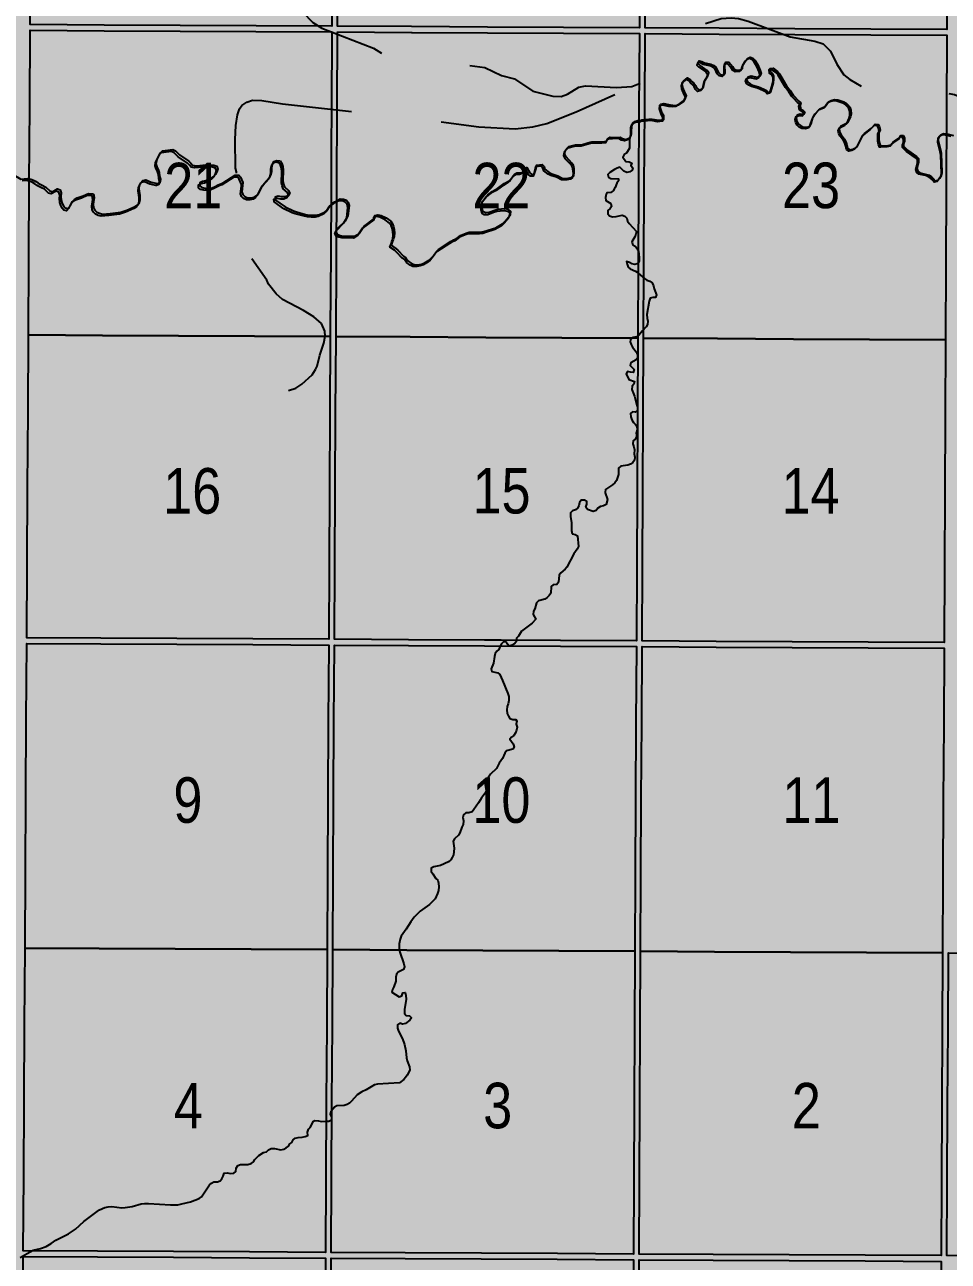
# Model space of a CAD drawing. Extents: x 403018 to 417191, y 6033193 to 6042673.
# Drawn here: x 413871.9 to 414034.3, y 6036619.9 to 6036837.3 of the extents above; entities that cross this region are included whole.
import ezdxf

# ---------------------------------------------------------------- set-up
doc = ezdxf.new("R2010")
doc.units = 0
doc.header["$LTSCALE"] = 5
doc.linetypes.add('DASHED2', pattern=[9.525, 6.35, -3.175])
for name, color, linetype in [('Quarters', 8, 'Continuous'), ('RoadSeg', 57, 'DASHED2'), ('T-WATER', 160, 'Continuous')]:
    doc.layers.add(name, color=color, linetype=linetype)
doc.layers.add('ROUTE-MAP-BACKGROUND-H', color=7, linetype='Continuous', true_color=0xf0ebff)
doc.styles.add('120', font='ARIALN.TTF', dxfattribs={"height": 13})

msp = doc.modelspace()

# ---------------------------------------------------------------- hatches: boundary and pattern name
at = {"layer": 'ROUTE-MAP-BACKGROUND-H'}
h = msp.add_hatch(color=256, dxfattribs=at)
h.dxf.hatch_style = 1
h.paths.add_polyline_path([(412923.423, 6037807.465), (416092.9, 6037807.465), (416092.9, 6035965.758), (412923.423, 6035965.758)])

# ---------------------------------------------------------------- linework, layer by layer
at = {"layer": 'Quarters'}
for points in [[(413885.871, 6036837.253), (413872.861, 6036837.323), (413872.934, 6036850.375), (413873.009, 6036863.763), (413873.085, 6036877.15), (413873.16, 6036890.538), (413886.165, 6036890.468), (413899.505, 6036890.397), (413912.845, 6036890.326), (413926.186, 6036890.255), (413926.115, 6036876.867), (413926.045, 6036863.48), (413925.975, 6036850.092), (413925.906, 6036837.04), (413912.561, 6036837.111), (413899.216, 6036837.182), (413885.871, 6036837.253)], [(413980.02, 6036849.804), (413979.956, 6036836.752), (413966.611, 6036836.823), (413953.266, 6036836.894), (413939.921, 6036836.966), (413926.911, 6036837.035), (413926.979, 6036850.087), (413927.049, 6036863.475), (413927.12, 6036876.862), (413927.19, 6036890.249), (413940.195, 6036890.18), (413953.536, 6036890.109), (413966.876, 6036890.037), (413980.216, 6036889.966), (413980.151, 6036876.579), (413980.085, 6036863.192), (413980.02, 6036849.804)], [(414034.065, 6036849.516), (414034.005, 6036836.464), (414020.66, 6036836.535), (414007.315, 6036836.607), (413993.97, 6036836.678), (413980.96, 6036836.747), (413981.024, 6036849.799), (413981.089, 6036863.186), (413981.155, 6036876.574), (413981.22, 6036889.961), (413994.226, 6036889.891), (414007.566, 6036889.82), (414020.906, 6036889.749), (414034.246, 6036889.677), (414034.186, 6036876.29), (414034.125, 6036862.903), (414034.065, 6036849.516)], [(413885.57, 6036782.699), (413872.555, 6036782.768), (413872.63, 6036796.156), (413872.705, 6036809.543), (413872.781, 6036822.931), (413872.856, 6036836.318), (413885.866, 6036836.249), (413899.211, 6036836.178), (413912.556, 6036836.107), (413925.901, 6036836.036), (413925.831, 6036822.649), (413925.794, 6036815.59), (413925.761, 6036809.261), (413925.69, 6036795.874), (413925.668, 6036791.7), (413925.62, 6036782.487), (413912.27, 6036782.557), (413898.92, 6036782.628), (413885.57, 6036782.699)], [(413926.905, 6036836.031), (413939.916, 6036835.961), (413940.039, 6036835.96), (413953.261, 6036835.89), (413966.606, 6036835.819), (413979.951, 6036835.748), (413979.886, 6036822.361), (413979.82, 6036808.974), (413979.755, 6036795.587), (413979.689, 6036782.199), (413966.339, 6036782.27), (413952.989, 6036782.341), (413939.639, 6036782.412), (413926.624, 6036782.481), (413926.695, 6036795.869), (413926.765, 6036809.256), (413926.835, 6036822.643), (413926.905, 6036836.031)], [(414033.819, 6036795.299), (414033.758, 6036781.912), (414020.408, 6036781.983), (414007.059, 6036782.054), (413993.709, 6036782.125), (413980.694, 6036782.194), (413980.759, 6036795.581), (413980.824, 6036808.968), (413980.89, 6036822.356), (413980.955, 6036835.743), (413993.965, 6036835.673), (414007.311, 6036835.602), (414020.656, 6036835.531), (414034.001, 6036835.46), (414033.94, 6036822.073), (414033.88, 6036808.686), (414033.819, 6036795.299)], [(413885.277, 6036729.484), (413872.257, 6036729.553), (413872.33, 6036742.606), (413872.405, 6036755.993), (413872.48, 6036769.381), (413872.555, 6036782.768), (413885.57, 6036782.699), (413898.92, 6036782.628), (413912.27, 6036782.557), (413925.62, 6036782.487), (413925.55, 6036769.099), (413925.48, 6036755.712), (413925.409, 6036742.324), (413925.341, 6036729.272), (413911.986, 6036729.343), (413898.632, 6036729.413), (413885.277, 6036729.484)], [(413979.493, 6036742.038), (413979.429, 6036728.986), (413966.074, 6036729.056), (413955.674, 6036729.111), (413952.72, 6036729.127), (413939.365, 6036729.198), (413926.345, 6036729.267), (413926.414, 6036742.319), (413926.484, 6036755.707), (413926.554, 6036769.094), (413926.624, 6036782.481), (413939.639, 6036782.412), (413952.989, 6036782.341), (413966.339, 6036782.27), (413979.689, 6036782.199), (413979.624, 6036768.812), (413979.558, 6036755.425), (413979.493, 6036742.038)], [(414033.576, 6036741.751), (414033.517, 6036728.699), (414020.163, 6036728.77), (414006.808, 6036728.841), (413993.453, 6036728.912), (413980.433, 6036728.98), (413980.497, 6036742.032), (413980.563, 6036755.42), (413980.628, 6036768.807), (413980.694, 6036782.194), (413993.709, 6036782.125), (414007.059, 6036782.054), (414020.408, 6036781.983), (414033.758, 6036781.912), (414033.698, 6036768.525), (414033.637, 6036755.138), (414033.576, 6036741.751)], [(413884.976, 6036674.93), (413871.951, 6036674.999), (413872.026, 6036688.386), (413872.101, 6036701.774), (413872.176, 6036715.161), (413872.251, 6036728.549), (413885.271, 6036728.48), (413898.626, 6036728.409), (413911.981, 6036728.339), (413925.336, 6036728.268), (413925.265, 6036714.88), (413925.195, 6036701.493), (413925.125, 6036688.106), (413925.055, 6036674.718), (413911.695, 6036674.789), (413898.336, 6036674.859), (413884.976, 6036674.93)], [(413979.228, 6036687.82), (413979.163, 6036674.433), (413965.803, 6036674.503), (413952.443, 6036674.574), (413939.084, 6036674.644), (413926.059, 6036674.713), (413926.129, 6036688.101), (413926.199, 6036701.488), (413926.27, 6036714.875), (413926.34, 6036728.262), (413939.36, 6036728.194), (413952.715, 6036728.123), (413966.069, 6036728.052), (413979.424, 6036727.981), (413979.359, 6036714.594), (413979.293, 6036701.207), (413979.228, 6036687.82)], [(414033.331, 6036687.534), (414033.27, 6036674.147), (414019.911, 6036674.217), (414006.551, 6036674.288), (413993.191, 6036674.359), (413980.167, 6036674.427), (413980.232, 6036687.815), (413980.298, 6036701.202), (413980.363, 6036714.589), (413980.428, 6036727.976), (413993.448, 6036727.907), (414006.803, 6036727.836), (414020.158, 6036727.766), (414033.513, 6036727.695), (414033.452, 6036714.308), (414033.392, 6036700.921), (414033.331, 6036687.534)], [(413884.681, 6036621.711), (413871.652, 6036621.78), (413871.726, 6036634.834), (413871.801, 6036648.224), (413871.876, 6036661.611), (413871.951, 6036674.999), (413884.976, 6036674.93), (413898.336, 6036674.859), (413911.695, 6036674.789), (413925.055, 6036674.718), (413924.984, 6036661.331), (413924.914, 6036647.944), (413924.843, 6036634.554), (413924.775, 6036621.5), (413911.41, 6036621.57), (413898.046, 6036621.641), (413884.681, 6036621.711)], [(413978.966, 6036634.269), (413978.901, 6036621.214), (413965.537, 6036621.285), (413952.173, 6036621.355), (413938.808, 6036621.426), (413925.779, 6036621.494), (413925.848, 6036634.549), (413925.918, 6036647.938), (413925.989, 6036661.326), (413926.059, 6036674.713), (413939.084, 6036674.644), (413952.443, 6036674.574), (413965.803, 6036674.503), (413979.163, 6036674.433), (413979.097, 6036661.046), (413979.032, 6036647.659), (413978.966, 6036634.269)], [(414033.088, 6036633.983), (414033.028, 6036620.928), (414019.664, 6036620.999), (414006.3, 6036621.07), (413992.935, 6036621.14), (413979.906, 6036621.209), (413979.97, 6036634.264), (413980.036, 6036647.653), (413980.101, 6036661.04), (413980.167, 6036674.427), (413993.191, 6036674.359), (414006.551, 6036674.288), (414019.911, 6036674.217), (414033.27, 6036674.147), (414033.21, 6036660.76), (414033.149, 6036647.373), (414033.088, 6036633.983)], [(414087.209, 6036633.707), (414087.154, 6036620.652), (414073.79, 6036620.72), (414060.426, 6036620.789), (414047.062, 6036620.857), (414034.032, 6036620.923), (414034.092, 6036633.978), (414034.153, 6036647.367), (414034.214, 6036660.755), (414034.274, 6036674.141), (414047.299, 6036674.075), (414060.659, 6036674.007), (414074.018, 6036673.939), (414087.378, 6036673.87), (414087.322, 6036660.484), (414087.266, 6036647.097), (414087.209, 6036633.707)], [(413884.379, 6036567.149), (413871.344, 6036567.218), (413871.42, 6036580.607), (413871.495, 6036593.997), (413871.571, 6036607.386), (413871.646, 6036620.776), (413884.676, 6036620.707), (413898.04, 6036620.636), (413911.405, 6036620.566), (413924.769, 6036620.495), (413924.698, 6036607.106), (413924.628, 6036593.717), (413924.557, 6036580.327), (413924.486, 6036566.938), (413911.117, 6036567.008), (413897.748, 6036567.079), (413884.379, 6036567.149)], [(413978.698, 6036580.042), (413978.632, 6036566.652), (413965.263, 6036566.723), (413951.894, 6036566.793), (413938.525, 6036566.864), (413925.491, 6036566.933), (413925.561, 6036580.322), (413925.632, 6036593.711), (413925.703, 6036607.101), (413925.773, 6036620.49), (413938.803, 6036620.422), (413952.168, 6036620.351), (413965.532, 6036620.281), (413978.896, 6036620.21), (413978.83, 6036606.821), (413978.764, 6036593.431), (413978.698, 6036580.042)], [(414032.84, 6036579.756), (414032.778, 6036566.366), (414019.409, 6036566.437), (414006.04, 6036566.508), (413992.671, 6036566.579), (413979.637, 6036566.647), (413979.703, 6036580.037), (413979.769, 6036593.426), (413979.835, 6036606.815), (413979.901, 6036620.205), (413992.93, 6036620.136), (414006.295, 6036620.066), (414019.659, 6036619.995), (414033.023, 6036619.924), (414032.962, 6036606.535), (414032.901, 6036593.145), (414032.84, 6036579.756)]]:
    msp.add_lwpolyline(points, close=True, dxfattribs=at)
at = {"layer": 'RoadSeg', "flags": 128}
for points in [[(413907.19, 6036844.87), (413909.621, 6036842.705), (413912.052, 6036840.008), (413913.35, 6036840.541), (413914.05, 6036840.641), (413916.581, 6036839.908), (413919.178, 6036840.041), (413920.01, 6036839.908), (413920.743, 6036839.575), (413922.574, 6036837.71), (413924.139, 6036836.678), (413933.23, 6036833.181), (413935.162, 6036831.949), (413936.893, 6036831.183), (413939.158, 6036830.617), (413943.187, 6036830.584), (413949.514, 6036830.184), (413952.778, 6036829.785), (413955.741, 6036828.386), (413958.006, 6036827.82), (413961.202, 6036825.622), (413964.732, 6036824.757), (413966.231, 6036824.69), (413967.296, 6036825.123), (413969.328, 6036826.355), (413970.493, 6036826.588), (413975.921, 6036826.288), (413978.618, 6036826.421), (413980.417, 6036827.187), (413983.68, 6036829.185), (413985.911, 6036831.916), (413988.475, 6036835.612), (413989.84, 6036836.744), (413990.906, 6036837.277), (413994.336, 6036838.376), (413996.068, 6036838.543), (413997.4, 6036838.376), (413999.064, 6036837.91), (414006.49, 6036835.146), (414010.786, 6036834.414), (414012.251, 6036833.947), (414013.55, 6036832.648), (414014.649, 6036830.384), (414015.914, 6036828.519), (414016.947, 6036827.654), (414020.11, 6036825.822), (414021.709, 6036825.089), (414022.474, 6036824.923), (414023.906, 6036824.856), (414032.997, 6036825.489), (414035.328, 6036825.056), (414037.426, 6036824.157), (414038.791, 6036824.09), (414040.09, 6036824.49), (414043.254, 6036825.922), (414044.652, 6036826.089), (414046.517, 6036825.655), (414049.281, 6036824.323), (414050.746, 6036823.891), (414053.11, 6036823.924), (414056.007, 6036824.59), (414058.705, 6036824.989), (414060.803, 6036825.556), (414062.501, 6036826.621), (414064.965, 6036828.619), (414067.696, 6036830.084), (414069.66, 6036830.584), (414072.691, 6036830.684), (414075.821, 6036830.351), (414078.851, 6036829.518), (414080.383, 6036829.352), (414082.414, 6036829.319), (414085.411, 6036829.651), (414086.91, 6036829.618), (414092.538, 6036828.552), (414093.67, 6036828.053), (414094.869, 6036827.254), (414095.734, 6036826.954), (414098.498, 6036826.987), (414101.629, 6036826.288), (414102.361, 6036825.922), (414102.961, 6036825.389), (414104.992, 6036822.658), (414106.091, 6036821.526), (414107.423, 6036820.694), (414110.353, 6036819.562), (414111.385, 6036819.295), (414113.583, 6036819.062), (414133.497, 6036818.263), (414137.526, 6036817.897), (414138.691, 6036817.564), (414139.79, 6036817.031), (414141.755, 6036815.732), (414144.419, 6036813.501), (414145.917, 6036812.735), (414156.707, 6036810.604), (414158.105, 6036810.471), (414156.307, 6036808.206), (414154.542, 6036806.508), (414151.712, 6036804.31), (414150.18, 6036802.745), (414150.313, 6036801.913), (414151.179, 6036800.78), (414151.512, 6036800.647), (414155.075, 6036797.317), (414151.512, 6036800.647), (414151.179, 6036800.78), (414150.313, 6036801.913), (414150.18, 6036802.745), (414151.712, 6036804.31), (414154.542, 6036806.508), (414156.307, 6036808.206), (414158.105, 6036810.471), (414159.77, 6036811.769), (414162.9, 6036815.066), (414164.133, 6036815.932), (414165.032, 6036816.365), (414165.997, 6036816.598), (414167.929, 6036816.731), (414174.989, 6036816.498), (414178.718, 6036816.032), (414200.663, 6036812.536), (414202.461, 6036812.136), (414204.192, 6036811.536), (414206.79, 6036810.271), (414207.656, 6036810.005), (414208.788, 6036809.905), (414209.52, 6036809.838), (414213.949, 6036810.304), (414215.947, 6036810.138), (414238.591, 6036806.441), (414240.589, 6036805.542), (414244.552, 6036802.978), (414248.948, 6036800.98), (414251.745, 6036799.448), (414257.04, 6036796.318), (414259.637, 6036795.186), (414261.302, 6036794.82), (414264.699, 6036794.72), (414270.46, 6036795.119), (414272.524, 6036794.953), (414275.355, 6036794.42), (414282.814, 6036792.489), (414284.779, 6036792.189), (414286.81, 6036792.189), (414291.006, 6036792.755), (414294.003, 6036793.155), (414299.497, 6036793.421), (414301.961, 6036793.355), (414304.892, 6036792.922), (414308.788, 6036791.989), (414318.711, 6036789.125), (414323.906, 6036781.566), (414324.339, 6036780.534), (414325.538, 6036770.544), (414324.339, 6036780.534), (414323.906, 6036781.566), (414318.711, 6036789.125), (414308.788, 6036791.989), (414304.892, 6036792.922), (414301.961, 6036793.355), (414299.497, 6036793.421), (414294.003, 6036793.155), (414291.006, 6036792.755), (414289.94, 6036794.853), (414289.44, 6036796.218), (414289.107, 6036798.949), (414288.775, 6036799.848), (414285.744, 6036802.246), (414284.712, 6036803.444), (414284.479, 6036804.111), (414284.479, 6036804.843), (414285.411, 6036808.806), (414287.443, 6036816.465), (414287.542, 6036817.73), (414286.643, 6036821.06), (414286.344, 6036822.825), (414284.279, 6036843.837), (414283.813, 6036846.768), (414283.546, 6036847.3), (414283.014, 6036847.667), (414281.782, 6036847.9), (414274.922, 6036848.066), (414268.195, 6036847.933), (414265.831, 6036848.033), (414264.998, 6036848.2), (414264.332, 6036848.566), (414262.8, 6036848.832), (414260.136, 6036848.599), (414254.942, 6036848.499), (414234.262, 6036848.832), (414213.35, 6036848.899), (414234.262, 6036848.832), (414254.942, 6036848.499), (414260.136, 6036848.599), (414262.8, 6036848.832), (414264.332, 6036848.566), (414264.998, 6036848.2), (414265.831, 6036848.033), (414268.195, 6036847.933), (414274.922, 6036848.066), (414281.782, 6036847.9), (414283.014, 6036847.667), (414283.546, 6036847.3), (414283.813, 6036846.768), (414284.279, 6036843.837), (414286.344, 6036822.825), (414286.643, 6036821.06), (414287.542, 6036817.73), (414287.443, 6036816.465), (414285.411, 6036808.806), (414284.479, 6036804.843), (414284.479, 6036804.111), (414284.712, 6036803.444), (414285.744, 6036802.246), (414288.775, 6036799.848), (414289.107, 6036798.949), (414289.44, 6036796.218), (414289.94, 6036794.853), (414291.006, 6036792.755), (414286.81, 6036792.189), (414284.779, 6036792.189), (414282.814, 6036792.489), (414275.355, 6036794.42), (414272.524, 6036794.953), (414270.46, 6036795.119), (414264.699, 6036794.72), (414261.302, 6036794.82), (414259.637, 6036795.186), (414257.04, 6036796.318), (414251.745, 6036799.448), (414248.948, 6036800.98), (414244.552, 6036802.978), (414240.589, 6036805.542), (414238.591, 6036806.441), (414215.947, 6036810.138), (414213.949, 6036810.304), (414209.52, 6036809.838), (414208.788, 6036809.905), (414208.688, 6036809.039), (414208.788, 6036809.905), (414207.656, 6036810.005), (414206.79, 6036810.271), (414204.192, 6036811.536), (414202.461, 6036812.136), (414200.663, 6036812.536), (414178.718, 6036816.032), (414174.989, 6036816.498), (414167.929, 6036816.731), (414165.997, 6036816.598), (414165.032, 6036816.365), (414164.133, 6036815.932), (414162.9, 6036815.066), (414159.77, 6036811.769), (414158.105, 6036810.471), (414156.707, 6036810.604), (414145.917, 6036812.735), (414144.419, 6036813.501), (414141.755, 6036815.732), (414139.79, 6036817.031), (414138.691, 6036817.564), (414137.526, 6036817.897), (414133.497, 6036818.263), (414113.583, 6036819.062), (414111.385, 6036819.295), (414110.353, 6036819.562), (414109.72, 6036824.223), (414108.488, 6036831.283), (414108.422, 6036833.514), (414109.154, 6036840.807), (414110.02, 6036843.937), (414110.353, 6036846.568), (414110.286, 6036848.366), (414109.92, 6036849.531), (414108.721, 6036850.93), (414107.156, 6036851.929), (414105.225, 6036852.496), (414100.33, 6036853.228), (414098.598, 6036853.894), (414097.732, 6036854.76), (414094.369, 6036860.088), (414089.507, 6036867.114), (414089.274, 6036867.78), (414089.208, 6036868.513), (414089.507, 6036869.345), (414095.868, 6036882.832), (414097.133, 6036882.132), (414098.299, 6036880.833), (414103.993, 6036873.574), (414098.299, 6036880.833), (414097.133, 6036882.132), (414095.868, 6036882.832), (414098.598, 6036888.559), (414099.264, 6036889.558), (414099.864, 6036890.091), (414103.094, 6036892.156), (414103.693, 6036893.221), (414104.359, 6036896.984), (414105.325, 6036904.743), (414107.29, 6036917.73), (414108.721, 6036928.719), (414108.788, 6036929.285), (414109.354, 6036933.714), (414110.453, 6036949.398), (414110.653, 6036957.224), (414110.486, 6036958.855), (414110.12, 6036959.954), (414108.821, 6036962.085), (414108.555, 6036962.851), (414108.255, 6036965.549), (414108.555, 6036970.777), (414109.054, 6036992.122), (414108.888, 6037004.077), (414108.888, 6037040.274), (414109.088, 6037066.015), (414109.221, 6037067.28), (414109.854, 6037069.878), (414109.787, 6037071.143), (414110.187, 6037071.31), (414110.719, 6037072.409), (414112.917, 6037074.739), (414116.514, 6037076.671), (414117.246, 6037076.671), (414117.612, 6037076.405)], [(413918.279, 6036773.008), (413919.577, 6036773.408), (413920.643, 6036774.14), (413922.408, 6036775.739), (413923.007, 6036776.671), (413923.307, 6036777.271), (413923.773, 6036779.202), (413924.506, 6036781.3), (413924.706, 6036782.565), (413924.672, 6036783.465), (413924.073, 6036784.763), (413922.708, 6036785.962), (413920.909, 6036787.094), (413917.246, 6036788.992), (413916.081, 6036789.991), (413914.782, 6036791.69), (413914.449, 6036792.389), (413909.354, 6036799.715), (413908.988, 6036800.814), (413908.921, 6036802.279), (413909.121, 6036810.471), (413909.121, 6036811.47), (413908.955, 6036812.102), (413908.921, 6036817.131), (413909.021, 6036819.562), (413909.321, 6036821.493), (413909.654, 6036822.492), (413910.087, 6036823.125), (413910.919, 6036823.691), (413911.952, 6036824.057), (413913.583, 6036823.99), (413917.246, 6036823.391), (413939.491, 6036820.96), (413951.745, 6036819.329), (413958.106, 6036818.995), (413961.202, 6036819.329), (413963.667, 6036819.928), (413968.861, 6036821.993), (413978.618, 6036826.421)]]:
    msp.add_lwpolyline(points, dxfattribs=at)
at = {"layer": 'T-WATER', "linetype": 'Continuous', "flags": 128}
for points in [[(414004.061, 6036828.837), (414003.254, 6036829.396), (414002.72, 6036829.352), (414002.795, 6036828.813), (414003.165, 6036828.515), (414003.392, 6036828.067), (414003.409, 6036827.403), (414003.308, 6036826.843), (414002.838, 6036825.268), (414002.444, 6036825.144), (414002.1, 6036825.502), (414001.662, 6036825.738), (414000.708, 6036826.159), (413999.651, 6036826.448), (413999.203, 6036826.693), (413998.814, 6036826.983), (413998.595, 6036827.444), (413998.846, 6036827.86), (413999.392, 6036828), (414000.498, 6036827.766), (414000.929, 6036828.014), (414001.139, 6036828.5), (414000.995, 6036829.029), (414000.598, 6036829.989), (414000.072, 6036830.837), (413999.707, 6036831.163), (413999.236, 6036831.356), (413998.783, 6036831.131), (413998.459, 6036830.78), (413997.954, 6036829.926), (413997.859, 6036829.369), (413997.477, 6036829.071), (413996.811, 6036829.052), (413996.366, 6036829.283), (413996.111, 6036829.706), (413995.453, 6036830.455), (413994.949, 6036830.455), (413994.777, 6036829.941), (413994.802, 6036828.609), (413994.54, 6036828.205), (413994, 6036828.315), (413993.641, 6036828.647), (413993.196, 6036829.614), (413992.807, 6036829.888), (413992.324, 6036830.103), (413991.178, 6036830.329), (413990.741, 6036830.6), (413990.258, 6036830.685), (413990.073, 6036830.218), (413990.407, 6036829.869), (413991.637, 6036829.004), (413991.947, 6036828.601), (413991.799, 6036828.086), (413991.276, 6036827.23), (413991.03, 6036826.104), (413990.732, 6036825.718), (413990.198, 6036825.574), (413989.831, 6036825.902), (413989.593, 6036826.384), (413989.317, 6036826.78), (413988.948, 6036827.094), (413988.636, 6036827.451), (413988.204, 6036827.691), (413987.487, 6036827.134), (413987.299, 6036826.575), (413987.38, 6036826.012), (413987.772, 6036825.026), (413988.011, 6036824.588), (413987.722, 6036823.812), (413986.8, 6036823.163), (413986.352, 6036822.912), (413985.835, 6036822.859), (413985.146, 6036822.933), (413984.049, 6036823.192), (413983.499, 6036823.079), (413983.411, 6036822.528), (413983.779, 6036821.479), (413984.041, 6036821.05), (413984.025, 6036820.358), (413983.148, 6036820.231), (413982.013, 6036820.45), (413981.384, 6036820.413), (413980.674, 6036820.34), (413980.182, 6036820.29), (413980.142, 6036820.21), (413979.668, 6036820.189), (413979.476, 6036820.18), (413978.948, 6036820.022), (413978.576, 6036819.729), (413978.418, 6036819.195), (413978.378, 6036818.16)], [(414032.884, 6036810.548), (414032.601, 6036810.136), (414032.28, 6036809.763), (414031.8, 6036809.633), (414031.502, 6036810.009), (414031.155, 6036810.337), (414030.753, 6036810.611), (414030.234, 6036810.779), (414029.114, 6036811.021), (414028.715, 6036811.307), (414028.567, 6036811.847), (414028.856, 6036812.938), (414028.831, 6036813.537), (414028.525, 6036813.908), (414026.891, 6036815.001), (414026.226, 6036815.709), (414026.187, 6036816.136), (414026.4, 6036816.597), (414026.389, 6036817.187), (414026.126, 6036817.595), (414025.748, 6036817.621), (414025.521, 6036817.178), (414024.699, 6036816.645), (414024.327, 6036816.345), (414024.019, 6036815.973), (414023.487, 6036815.834), (414022.408, 6036815.796), (414022.191, 6036815.794), (414021.967, 6036816.241), (414021.861, 6036816.833), (414021.877, 6036818.121), (414022.105, 6036818.559), (414021.99, 6036819.117), (414021.753, 6036819.561), (414021.238, 6036819.609), (414020.556, 6036818.915), (414019.365, 6036817.972), (414019.042, 6036817.615), (414018.116, 6036815.799), (414017.758, 6036815.453), (414017.326, 6036815.173), (414016.767, 6036815.094), (414016.358, 6036815.378), (414016.253, 6036815.966), (414016.091, 6036816.486), (414015.856, 6036816.954), (414015.244, 6036817.694), (414014.997, 6036818.129), (414014.902, 6036818.711), (414015.143, 6036819.159), (414016.062, 6036819.619), (414016.413, 6036819.947), (414016.855, 6036820.865), (414016.972, 6036821.425), (414016.966, 6036822.055), (414016.756, 6036822.554), (414016.464, 6036822.935), (414016.111, 6036823.276), (414015.699, 6036823.536), (414014.651, 6036823.849), (414014.053, 6036823.898), (414013.458, 6036823.775), (414013.038, 6036823.506), (414012.435, 6036822.717), (414011.469, 6036822.266), (414010.816, 6036821.566), (414010.519, 6036821.137), (414010.284, 6036820.671), (414009.952, 6036819.634), (414009.711, 6036819.166), (414009.151, 6036819.026), (414008.506, 6036819.07), (414008.06, 6036819.317), (414007.703, 6036819.653), (414007.433, 6036820.061), (414007.335, 6036820.672), (414007.519, 6036821.18), (414008.031, 6036821.34), (414008.642, 6036821.3), (414008.839, 6036821.711), (414008.49, 6036822.034), (414008.084, 6036822.301), (414008.014, 6036822.904), (414008.15, 6036823.318), (414007.765, 6036823.604), (414007.06, 6036824.373), (414006.782, 6036824.675), (414006.239, 6036825.523), (414005.635, 6036826.291), (414004.361, 6036828.458), (414004.061, 6036828.837)], [(413978.199, 6036817.184), (413977.341, 6036816.881), (413976.8, 6036817.02), (413976.368, 6036817.287), (413975.251, 6036817.216), (413974.642, 6036817.255), (413974.227, 6036816.996), (413973.997, 6036816.531), (413973.385, 6036816.466), (413971.37, 6036816.432), (413969.745, 6036815.985), (413968.491, 6036815.886), (413967.352, 6036815.618), (413967.002, 6036815.276), (413966.719, 6036814.829), (413966.64, 6036814.248), (413966.874, 6036813.787), (413967.885, 6036812.709), (413968.162, 6036812.294), (413968.275, 6036811.707), (413968.291, 6036811.045), (413968.204, 6036810.468), (413967.834, 6036810.142), (413967.229, 6036810.029), (413966.281, 6036810.012), (413965.415, 6036810.479), (413964.377, 6036810.807), (413963.9, 6036811.033), (413963.143, 6036811.638), (413962.992, 6036812.075), (413962.687, 6036812.435), (413961.666, 6036812.337), (413961.589, 6036811.74), (413961.274, 6036810.686), (413960.822, 6036810.667), (413960.484, 6036810.997), (413959.973, 6036811.891), (413959.612, 6036811.615), (413959.376, 6036811.176), (413958.88, 6036810.972), (413958.21, 6036810.97), (413957.767, 6036810.711), (413957.232, 6036809.914), (413956.838, 6036809.582), (413956, 6036809.068), (413955.634, 6036808.802), (413954.792, 6036808.191), (413953.87, 6036807.713), (413953.101, 6036807.127), (413952.907, 6036806.873), (413952.19, 6036805.931), (413952.023, 6036805.367), (413952.089, 6036804.747), (413952.234, 6036804.177), (413952.683, 6036803.92), (413952.895, 6036803.936), (413953.32, 6036803.966), (413954.328, 6036804.348), (413954.88, 6036804.503), (413955.497, 6036804.592), (413956.183, 6036804.634), (413956.752, 6036804.521), (413957.156, 6036804.198), (413957.087, 6036803.665), (413956.824, 6036803.21), (413956.189, 6036802.446), (413955.695, 6036801.978), (413954.532, 6036801.318), (413952.882, 6036800.776), (413952.432, 6036800.628), (413951.823, 6036800.524), (413949.832, 6036800.523), (413949.31, 6036800.362), (413948.333, 6036799.933), (413947.53, 6036799.333), (413947.395, 6036799.272), (413947.129, 6036799.152), (413946.862, 6036799.019), (413946.56, 6036798.868), (413944.442, 6036797.481), (413944.09, 6036797.131), (413943.511, 6036796.31), (413943.172, 6036795.924), (413942.818, 6036795.597), (413941.936, 6036795.087), (413941.43, 6036794.903), (413940.807, 6036794.8), (413940.159, 6036794.822), (413939.682, 6036795.02), (413939.025, 6036795.488), (413938.676, 6036796.012)], [(413978.199, 6036817.184), (413978.196, 6036815.587), (413977.696, 6036814.739), (413977.261, 6036814.506), (413977.032, 6036814.041), (413977.595, 6036813.28), (413978.163, 6036813.183), (413978.637, 6036812.992), (413978.471, 6036812.53), (413978.793, 6036812.168), (413978.706, 6036811.737), (413978.291, 6036811.47), (413977.726, 6036811.355), (413977.24, 6036811.56), (413976.546, 6036812.247), (413976.031, 6036812.087), (413975.6, 6036811.848), (413974.758, 6036811.306), (413974.382, 6036810.964), (413974.51, 6036810.497), (413974.949, 6036810.255), (413976.271, 6036810.232), (413976.308, 6036809.835), (413976.019, 6036809.459), (413975.678, 6036808.715), (413975.596, 6036808.534), (413975.327, 6036808.109), (413974.916, 6036807.822), (413974.262, 6036807.764), (413974.091, 6036807.534), (413974.022, 6036806.936), (413974.033, 6036806.378), (413974.935, 6036805.9), (413975.077, 6036805.378), (413974.794, 6036804.977), (413974.418, 6036804.656), (413974.383, 6036804.07), (413974.713, 6036803.714), (413975.217, 6036803.54), (413975.861, 6036803.585), (413976.946, 6036803.848), (413977.426, 6036803.68), (413977.729, 6036803.308), (413977.877, 6036802.789), (413978.134, 6036802.366), (413979.437, 6036800.982), (413979.361, 6036800.491), (413979.174, 6036799.993), (413978.651, 6036799.123), (413978.677, 6036799.022), (413978.748, 6036798.756), (413978.789, 6036798.602), (413979.244, 6036798.374), (413979.549, 6036797.991), (413979.581, 6036797.932), (413979.792, 6036797.552), (413979.946, 6036796.322), (413979.932, 6036795.726), (413979.703, 6036795.291), (413979.571, 6036795.258), (413979.164, 6036795.155), (413978.648, 6036795.295), (413978.221, 6036795.528), (413977.711, 6036795.699), (413977.802, 6036795.189), (413978.007, 6036794.711), (413978.345, 6036794.375), (413979.284, 6036793.97), (413979.565, 6036793.78), (413979.69, 6036793.695), (413980.566, 6036792.913), (413980.834, 6036792.675), (413981.264, 6036792.38), (413981.769, 6036792.197), (413982.187, 6036791.921), (413982.413, 6036791.429), (413982.538, 6036790.867), (413982.938, 6036789.85), (413982.797, 6036789.328), (413982.322, 6036789.334), (413981.837, 6036789.261), (413981.68, 6036788.719), (413981.28, 6036786.382), (413981.317, 6036785.75), (413981.458, 6036785.2), (413981.39, 6036784.631), (413981.126, 6036784.182), (413980.529, 6036783.487)], [(413978.378, 6036818.16), (413978.382, 6036817.871), (413978.271, 6036817.455), (413978.199, 6036817.184)], [(414034.747, 6036817.679), (414033.852, 6036817.901), (414033.743, 6036817.913), (414033.217, 6036817.969), (414032.761, 6036817.706), (414032.446, 6036817.281), (414032.361, 6036816.681), (414032.799, 6036815.016), (414032.902, 6036814.434), (414033.022, 6036811.102), (414032.884, 6036810.548)], [(413908.685, 6036810.49), (413906.57, 6036809.163), (413906.199, 6036809.017), (413905.586, 6036808.774), (413905.149, 6036808.517), (413904.64, 6036808.3), (413904.055, 6036808.18), (413903.383, 6036808.194), (413902.827, 6036808.345), (413902.428, 6036808.62), (413902.443, 6036809.033), (413902.447, 6036809.134), (413902.927, 6036809.382), (413903.521, 6036809.507), (413903.997, 6036809.719), (413904.472, 6036809.958), (413904.877, 6036810.245), (413905.184, 6036810.651), (413905.429, 6036811.108), (413905.608, 6036811.626), (413905.453, 6036812.094), (413904.931, 6036812.26), (413904.338, 6036812.337), (413903.016, 6036812.291), (413902.449, 6036812.184), (413901.769, 6036812.176), (413901.156, 6036812.239), (413900.867, 6036812.618), (413900.501, 6036812.949), (413898.87, 6036814.06), (413898.852, 6036814.078), (413898.161, 6036814.784), (413897.694, 6036815.006), (413895.904, 6036814.787), (413895.552, 6036814.457), (413895.063, 6036813.565), (413894.86, 6036813.103), (413894.773, 6036812.5), (413894.932, 6036811.951), (413895.191, 6036811.502), (413895.362, 6036810.975), (413895.417, 6036810.347), (413895.564, 6036809.811), (413895.489, 6036809.228), (413895.047, 6036809.065), (413895.019, 6036809.054), (413894.96, 6036809.065), (413893.892, 6036809.265), (413892.961, 6036809.69), (413892.424, 6036809.554), (413892.101, 6036809.162), (413892.059, 6036809.078), (413891.868, 6036808.695), (413891.779, 6036808.116), (413891.964, 6036806.934), (413891.976, 6036806.21), (413891.844, 6036805.675), (413891.523, 6036805.277), (413891.092, 6036805.004), (413889.644, 6036804.327), (413888.547, 6036804.014), (413886.702, 6036803.744), (413885.357, 6036803.654), (413884.821, 6036803.783), (413884.364, 6036804.012), (413884.01, 6036804.342), (413883.755, 6036804.785), (413883.672, 6036805.408), (413883.857, 6036806.59), (413883.745, 6036807.213), (413882.853, 6036807.256), (413881.91, 6036806.833), (413880.854, 6036806.478), (413880.401, 6036806.217), (413880.071, 6036805.877), (413879.81, 6036805.454), (413879.594, 6036804.971), (413879.26, 6036804.599), (413878.791, 6036804.714), (413878.476, 6036805.078), (413878.221, 6036805.507), (413878.07, 6036806.075), (413878.012, 6036806.735), (413878.057, 6036807.361), (413877.873, 6036807.883), (413877.418, 6036808.074), (413876.566, 6036807.578), (413876.054, 6036807.711), (413875.368, 6036808.391), (413874.727, 6036808.696), (413874.024, 6036809.063)], [(413938.676, 6036796.012), (413938.273, 6036796.286), (413937.278, 6036797.348), (413936.924, 6036797.665), (413936.111, 6036798.22), (413936.355, 6036798.93), (413936.447, 6036799.197), (413936.538, 6036799.464), (413936.629, 6036799.734), (413936.692, 6036800.337), (413936.637, 6036800.964), (413936.51, 6036801.527), (413936.324, 6036802.01), (413936.041, 6036802.431), (413935.248, 6036803.01), (413934.328, 6036803.467), (413933.747, 6036803.584), (413933.224, 6036803.438), (413933.246, 6036802.982), (413931.293, 6036801.537), (413930.473, 6036800.291), (413929.682, 6036799.784), (413927.672, 6036799.82), (413927.115, 6036799.931), (413926.634, 6036800.144), (413926.506, 6036800.399), (413926.39, 6036800.629), (413926.508, 6036800.854), (413926.631, 6036801.089), (413928.025, 6036802.456), (413928.508, 6036803.376), (413928.716, 6036805.188), (413928.568, 6036805.744), (413928.245, 6036806.127), (413927.743, 6036806.323), (413927.138, 6036806.345), (413926.53, 6036806.032), (413926.198, 6036805.86), (413925.751, 6036805.565), (413925.522, 6036805.356), (413925.373, 6036805.221), (413924.823, 6036804.384), (413924.479, 6036804.054), (413923.508, 6036803.606), (413922.941, 6036803.488), (413922.264, 6036803.468), (413921.631, 6036803.512), (413921.063, 6036803.633), (413919.432, 6036804.056), (413918.943, 6036804.254), (413917.467, 6036804.929), (413915.774, 6036806.143), (413915.702, 6036806.65), (413916.218, 6036806.81), (413916.843, 6036806.723), (413917.474, 6036806.721), (413917.979, 6036806.915), (413918.264, 6036807.342), (413918.074, 6036807.83), (413917.361, 6036808.485), (413917.175, 6036808.961), (413917.173, 6036808.969), (413917.068, 6036809.52), (413917.105, 6036811.454), (413917.056, 6036812.066), (413916.873, 6036812.593), (413916.566, 6036813.016), (413915.969, 6036813.123), (413915.491, 6036812.903), (413915.239, 6036812.464), (413915.107, 6036811.882), (413915.121, 6036811.213), (413914.992, 6036810.667), (413914.749, 6036810.196), (413914.444, 6036809.801), (413914.088, 6036809.461), (413913.718, 6036808.984), (413913.475, 6036808.671), (413912.751, 6036807.323), (413912.452, 6036806.957), (413912.035, 6036806.664), (413911.488, 6036806.54), (413910.862, 6036806.55), (413910.353, 6036806.76), (413910.009, 6036807.104), (413909.837, 6036807.6), (413909.987, 6036809), (413910.008, 6036809.196), (413909.601, 6036810.171), (413909.286, 6036810.529), (413908.685, 6036810.49)], [(413874.024, 6036809.063), (413873.908, 6036809.157), (413873.654, 6036809.361), (413873.199, 6036809.616), (413872.701, 6036809.786), (413872.46, 6036809.843), (413872.129, 6036809.921), (413871.455, 6036809.847)], [(413980.529, 6036783.487), (413979.861, 6036782.707), (413979.521, 6036782.495), (413979.442, 6036782.446), (413978.856, 6036782.307), (413978.41, 6036782.058), (413978.385, 6036781.915), (413978.326, 6036781.577), (413978.514, 6036781.071), (413978.762, 6036780.61), (413979.375, 6036779.82), (413979.509, 6036779.561), (413979.611, 6036779.364), (413979.652, 6036778.783), (413979.505, 6036778.548), (413979.395, 6036778.372), (413978.478, 6036777.863), (413978.314, 6036777.419), (413979.021, 6036776.693), (413978.875, 6036776.192), (413978.392, 6036776.236), (413977.853, 6036776.358), (413977.642, 6036775.915), (413978.093, 6036774.95), (413979.118, 6036774.591), (413979.001, 6036774.147), (413978.691, 6036773.792), (413978.638, 6036773.205), (413979.091, 6036772.031), (413979.474, 6036770.592), (413979.616, 6036770.061), (413979.639, 6036769.505), (413979.469, 6036769.345), (413979.289, 6036769.175), (413978.751, 6036769.246), (413978.393, 6036768.98), (413978.448, 6036768.387), (413978.638, 6036767.861), (413978.904, 6036767.408), (413979.27, 6036767.051), (413979.459, 6036766.769), (413979.533, 6036766.66), (413979.545, 6036766.1), (413979.455, 6036765.697), (413979.42, 6036765.54), (413979.453, 6036765.103), (413979.467, 6036764.907), (413979.452, 6036764.879), (413979.219, 6036764.462), (413978.879, 6036764.132), (413978.808, 6036763.643), (413978.983, 6036763.131), (413979.084, 6036762.548), (413979.061, 6036761.9), (413979.13, 6036761.309), (413979.125, 6036760.739), (413978.83, 6036760.339), (413978.395, 6036760.084), (413977.905, 6036759.852), (413976.691, 6036759.686), (413976.295, 6036759.381), (413976.275, 6036758.217), (413975.923, 6036757.195), (413975.63, 6036756.77), (413975.252, 6036756.451), (413973.996, 6036755.582), (413973.957, 6036755.147), (413973.945, 6036755.006), (413974.326, 6036753.816), (413974.119, 6036752.958), (413973.662, 6036752.734), (413973.095, 6036752.603), (413972.67, 6036752.34), (413972.364, 6036751.936), (413971.856, 6036751.748), (413970.853, 6036752.084), (413970.56, 6036752.478), (413970.692, 6036753.019), (413970.726, 6036753.509), (413970.295, 6036753.752), (413969.699, 6036753.733), (413969.416, 6036753.34), (413969.329, 6036752.747), (413969.096, 6036752.308), (413968.732, 6036752.004), (413968.206, 6036751.838), (413967.86, 6036751.484), (413967.831, 6036750.878), (413968.041, 6036749.715), (413968.045, 6036748.372), (413968.142, 6036747.807)], [(413968.142, 6036747.807), (413968.657, 6036747.668), (413969.084, 6036747.449), (413969.231, 6036745.593), (413968.992, 6036745.124), (413968.438, 6036744.266), (413967.225, 6036741.955), (413966.887, 6036741.585), (413966.123, 6036740.971), (413965.854, 6036740.538), (413965.722, 6036739.316), (413965.423, 6036738.901), (413964.809, 6036738.845), (413964.431, 6036738.541), (413964.369, 6036737.364), (413964.072, 6036736.959), (413963.736, 6036736.615), (413963.309, 6036736.352), (413962.208, 6036736.059), (413961.889, 6036735.681), (413961.601, 6036734.64), (413961.336, 6036734.213), (413961.263, 6036733.648), (413961.771, 6036732.818), (413961.138, 6036732.105), (413959.226, 6036730.675), (413958.702, 6036729.831), (413958.346, 6036729.483), (413958.305, 6036728.854), (413958.227, 6036728.762), (413957.998, 6036728.492), (413957.577, 6036728.239), (413957.089, 6036728.036), (413956.785, 6036728.39), (413956.585, 6036728.769), (413956.547, 6036728.841), (413956.026, 6036728.783), (413956.014, 6036728.771), (413955.678, 6036728.417), (413955.369, 6036727.769), (413955.239, 6036727.498), (413954.88, 6036727.181), (413954.613, 6036726.788), (413954.472, 6036726.229), (413954.318, 6036725.061), (413953.923, 6036724.098), (413953.991, 6036723.639), (413955.046, 6036723.361), (413955.453, 6036723.092), (413955.871, 6036722.002), (413956.848, 6036719.739), (413957.002, 6036719.213), (413957.008, 6036718.537), (413956.917, 6036717.946), (413956.739, 6036717.452), (413956.672, 6036716.857), (413956.708, 6036716.223), (413956.947, 6036715.786), (413957.208, 6036715.353), (413957.691, 6036715.177), (413958.265, 6036715.184), (413958.405, 6036714.905), (413958.293, 6036714.35), (413958.473, 6036713.85), (413958.372, 6036713.309), (413958.167, 6036712.825), (413957.885, 6036712.383), (413957.5, 6036712.075), (413957.201, 6036711.693), (413957.794, 6036710.906), (413957.966, 6036710.386), (413957.709, 6036709.967), (413956.596, 6036709.692), (413956.317, 6036709.281), (413955.895, 6036708.3), (413955.284, 6036707.49), (413954.829, 6036706.561), (413953.789, 6036705.539), (413953.201, 6036704.692), (413952.964, 6036704.271), (413952.827, 6036703.715), (413953.014, 6036702.625), (413952.813, 6036702.179), (413952.477, 6036701.768), (413952.184, 6036701.41), (413951.946, 6036700.996), (413951.684, 6036700.544), (413950.883, 6036699.342), (413950.555, 6036698.932), (413949.997, 6036698.782), (413949.421, 6036698.749)], [(413949.421, 6036698.749), (413949.041, 6036698.442), (413948.937, 6036697.925), (413949.064, 6036697.333), (413949.007, 6036696.732), (413948.753, 6036696.261), (413948.419, 6036695.267), (413948.152, 6036694.856), (413947.453, 6036694.183), (413947.192, 6036693.764), (413947.371, 6036692.574), (413947.36, 6036691.93), (413947.265, 6036691.361), (413947.072, 6036690.899), (413946.791, 6036690.496), (413946.421, 6036690.175), (413944.97, 6036689.522), (413943.837, 6036689.276), (413943.38, 6036689.031), (413943.354, 6036688.467), (413943.66, 6036688.066), (413944.156, 6036687.214), (413944.514, 6036686.901), (413944.664, 6036686.38), (413944.695, 6036685.741), (413944.639, 6036685.116), (413944.491, 6036684.57), (413944.072, 6036683.677), (413943.038, 6036682.653), (413941.402, 6036681.458), (413940.704, 6036680.785), (413940.382, 6036680.403), (413939.796, 6036679.608), (413938.963, 6036678.305), (413938.35, 6036677.511), (413938.09, 6036677.058), (413937.893, 6036676.566), (413937.699, 6036675.729), (413937.708, 6036674.852), (413937.82, 6036674.269), (413938.552, 6036672.224), (413938.67, 6036671.673), (413938.484, 6036671.209), (413937.562, 6036670.784), (413937.271, 6036670.391), (413937.137, 6036669.859), (413937.123, 6036669.185), (413936.804, 6036668.157), (413936.579, 6036667.72), (413936.461, 6036667.219), (413937.706, 6036666.44), (413938.178, 6036666.611), (413938.382, 6036667.112), (413938.765, 6036667.204), (413938.904, 6036666.632), (413938.938, 6036665.998), (413938.682, 6036664.167), (413938.666, 6036663.493), (413938.97, 6036663.127), (413939.565, 6036663.074), (413939.873, 6036662.732), (413939.618, 6036662.315), (413938.861, 6036661.73), (413938.342, 6036661.619), (413937.854, 6036661.798), (413937.461, 6036661.517), (413937.438, 6036660.909), (413937.599, 6036660.383), (413938.305, 6036659.013), (413938.679, 6036658.053), (413938.904, 6036656.944), (413939.029, 6036655.702), (413939.157, 6036655.147), (413939.57, 6036654.134), (413939.587, 6036653.548), (413939.137, 6036652.645), (413938.86, 6036652.234), (413938.524, 6036651.888), (413937.759, 6036651.295), (413933.917, 6036651.073), (413933.362, 6036650.932), (413931.902, 6036650.092), (413931.136, 6036649.734), (413930.326, 6036649.196), (413929.361, 6036648.1), (413928.989, 6036647.754), (413928.557, 6036647.521), (413928.03, 6036647.343), (413926.777, 6036647.256), (413926.34, 6036647.003), (413925.848, 6036646.406)], [(413925.848, 6036646.406), (413925.718, 6036646.249), (413925.574, 6036645.747), (413925.818, 6036645.308), (413925.838, 6036644.781)], [(413871.084, 6036620.582), (413872.351, 6036621.305), (413873.373, 6036621.887), (413874.659, 6036622.174), (413875.646, 6036622.557), (413876.553, 6036623.052), (413877.367, 6036623.629), (413879.581, 6036624.778), (413880.835, 6036625.572), (413882.303, 6036626.932), (413884.631, 6036628.703), (413885.03, 6036628.989), (413885.977, 6036629.384), (413886.567, 6036629.505), (413887.187, 6036629.538), (413888.971, 6036629.338), (413889.575, 6036629.367), (413890.762, 6036629.593), (413892.397, 6036630.009), (413892.991, 6036630.09), (413893.653, 6036630.101), (413897.533, 6036629.844), (413898.031, 6036629.86), (413898.804, 6036629.884), (413899.527, 6036630.015), (413901.045, 6036630.391), (413902.576, 6036630.991), (413902.968, 6036631.293), (413904.355, 6036633.349), (413904.714, 6036633.653), (413905.138, 6036633.872), (413905.784, 6036633.911), (413906.239, 6036634.091), (413906.565, 6036634.444), (413906.79, 6036634.908), (413906.943, 6036635.448), (413907.497, 6036635.481), (413908.055, 6036635.37), (413908.639, 6036635.44), (413909.035, 6036635.703), (413909.09, 6036636.331), (413909.339, 6036636.761), (413909.807, 6036636.95), (413911.143, 6036636.975), (413911.702, 6036637.104), (413912.11, 6036637.391), (413912.359, 6036637.819), (413913.032, 6036638.534), (413913.873, 6036639.067), (413914.433, 6036639.188), (413914.785, 6036639.5), (413915.196, 6036639.769), (413915.794, 6036639.733), (413916.896, 6036639.507), (413917.452, 6036639.636), (413917.88, 6036639.882), (413918.257, 6036640.191), (413918.528, 6036640.589), (413918.856, 6036640.808), (413919.087, 6036641.28), (413919.467, 6036641.58), (413920.001, 6036641.719), (413920.659, 6036641.746), (413921.216, 6036641.845), (413921.654, 6036642.065), (413921.615, 6036642.639), (413921.778, 6036643.133), (413922.098, 6036643.464), (413922.656, 6036644.591), (413922.921, 6036644.672), (413923.575, 6036644.648), (413924.097, 6036644.478), (413924.835, 6036644.537), (413925.362, 6036644.579), (413925.838, 6036644.781)]]:
    msp.add_lwpolyline(points, dxfattribs=at)
at = {"layer": 'T-WATER'}
for points in [[(413987.698, 6036827.394), (413988.415, 6036827.949), (413988.847, 6036827.709), (413989.158, 6036827.352), (413989.526, 6036827.038), (413989.802, 6036826.642), (413990.039, 6036826.159), (413990.406, 6036825.831), (413990.94, 6036825.975), (413991.238, 6036826.361), (413991.485, 6036827.486), (413992.009, 6036828.341), (413992.157, 6036828.855), (413991.847, 6036829.258), (413990.619, 6036830.124), (413990.286, 6036830.473), (413990.471, 6036830.94), (413990.954, 6036830.855), (413991.39, 6036830.583), (413992.535, 6036830.356), (413993.018, 6036830.141), (413993.406, 6036829.867), (413993.85, 6036828.9), (413994.209, 6036828.567), (413994.748, 6036828.457), (413995.01, 6036828.861), (413994.987, 6036830.192), (413995.159, 6036830.706), (413995.663, 6036830.705), (413996.32, 6036829.955), (413996.574, 6036829.533), (413997.02, 6036829.302), (413997.685, 6036829.319), (413998.067, 6036829.617), (413998.163, 6036830.174), (413998.668, 6036831.027), (413998.993, 6036831.377), (413999.445, 6036831.602), (413999.916, 6036831.409), (414000.281, 6036831.082), (414000.805, 6036830.234), (414001.201, 6036829.275), (414001.345, 6036828.745), (414001.134, 6036828.26), (414000.704, 6036828.012), (413999.598, 6036828.248), (413999.053, 6036828.108), (413998.801, 6036827.692), (413999.019, 6036827.232), (413999.408, 6036826.941), (413999.855, 6036826.696), (414000.911, 6036826.406), (414001.865, 6036825.984), (414002.302, 6036825.748), (414002.646, 6036825.389), (414003.04, 6036825.513), (414003.511, 6036827.087), (414003.612, 6036827.646), (414003.597, 6036828.31), (414003.37, 6036828.758), (414003, 6036829.057), (414002.926, 6036829.596), (414003.459, 6036829.639), (414004.265, 6036829.079), (414004.565, 6036828.7), (414005.836, 6036826.533), (414006.439, 6036825.764), (414006.982, 6036824.917), (414007.963, 6036823.846), (414008.347, 6036823.559), (414008.211, 6036823.146), (414008.28, 6036822.543), (414008.686, 6036822.275), (414009.035, 6036821.952), (414008.837, 6036821.541), (414008.226, 6036821.583), (414007.715, 6036821.423), (414007.53, 6036820.915), (414007.627, 6036820.304), (414007.897, 6036819.896), (414008.254, 6036819.56), (414008.699, 6036819.312), (414009.344, 6036819.268), (414009.904, 6036819.408), (414010.145, 6036819.875), (414010.478, 6036820.912), (414010.713, 6036821.377), (414011.01, 6036821.805), (414011.664, 6036822.504), (414012.629, 6036822.954), (414013.233, 6036823.742), (414013.654, 6036824.01), (414014.248, 6036824.133), (414014.846, 6036824.084), (414015.893, 6036823.769), (414016.304, 6036823.509), (414016.657, 6036823.169), (414016.949, 6036822.787), (414017.158, 6036822.288), (414017.163, 6036821.659), (414017.045, 6036821.099), (414016.603, 6036820.181), (414016.252, 6036819.854), (414015.333, 6036819.395), (414015.091, 6036818.948), (414015.186, 6036818.365), (414015.432, 6036817.931), (414016.043, 6036817.19), (414016.278, 6036816.722), (414016.439, 6036816.203), (414016.544, 6036815.614), (414016.952, 6036815.331), (414017.511, 6036815.409), (414017.942, 6036815.689), (414018.301, 6036816.034), (414019.229, 6036817.848), (414019.551, 6036818.205), (414020.743, 6036819.146), (414021.425, 6036819.839), (414021.94, 6036819.791), (414022.176, 6036819.347), (414022.29, 6036818.789), (414022.062, 6036818.351), (414022.045, 6036817.064), (414022.15, 6036816.472), (414022.375, 6036816.025), (414022.591, 6036816.026)], [(413987.93, 6036824.073), (413988.219, 6036824.848), (413987.98, 6036825.286), (413987.59, 6036826.272), (413987.494, 6036826.837), (413987.698, 6036827.394)], [(413984.235, 6036820.759), (413984.247, 6036821.315), (413983.985, 6036821.745), (413983.62, 6036822.794), (413983.708, 6036823.345), (413984.258, 6036823.456), (413985.354, 6036823.197), (413985.807, 6036823.147)], [(413985.807, 6036823.147), (413986.042, 6036823.122), (413986.56, 6036823.174), (413987.008, 6036823.425), (413987.93, 6036824.073)], [(413978.585, 6036818.432), (413978.626, 6036819.467), (413978.784, 6036820.001), (413979.156, 6036820.293), (413979.684, 6036820.45), (413980.35, 6036820.48), (413980.389, 6036820.56), (413981.591, 6036820.681), (413982.221, 6036820.718), (413983.353, 6036820.499), (413984.231, 6036820.624), (413984.235, 6036820.759)], [(413955.897, 6036802.28), (413956.391, 6036802.748), (413957.027, 6036803.51), (413957.29, 6036803.965), (413957.36, 6036804.497), (413956.956, 6036804.821), (413956.387, 6036804.935), (413955.702, 6036804.893), (413955.085, 6036804.805), (413954.533, 6036804.651), (413953.525, 6036804.27), (413952.888, 6036804.225), (413952.439, 6036804.482), (413952.295, 6036805.052), (413952.23, 6036805.671), (413952.398, 6036806.235), (413953.309, 6036807.43), (413954.078, 6036808.014), (413955.001, 6036808.492), (413956.208, 6036809.366), (413957.047, 6036809.879), (413957.441, 6036810.211), (413957.976, 6036811.007), (413958.419, 6036811.266), (413959.089, 6036811.267), (413959.585, 6036811.47), (413959.822, 6036811.909), (413960.183, 6036812.184), (413960.692, 6036811.29), (413961.03, 6036810.96), (413961.481, 6036810.979), (413961.798, 6036812.032), (413961.875, 6036812.628), (413962.896, 6036812.726), (413963.2, 6036812.365), (413963.35, 6036811.929), (413964.107, 6036811.323), (413964.583, 6036811.097), (413965.621, 6036810.768), (413966.486, 6036810.3), (413967.433, 6036810.316), (413968.037, 6036810.429), (413968.408, 6036810.755), (413968.496, 6036811.331), (413968.48, 6036811.993), (413968.368, 6036812.579), (413968.091, 6036812.994), (413967.082, 6036814.072), (413966.849, 6036814.534), (413966.928, 6036815.114), (413967.211, 6036815.561), (413967.562, 6036815.903), (413968.7, 6036816.169), (413969.953, 6036816.267), (413971.319, 6036816.641)], [(413971.319, 6036816.641), (413971.577, 6036816.712), (413973.593, 6036816.744), (413974.204, 6036816.809), (413974.435, 6036817.273), (413974.85, 6036817.531), (413975.458, 6036817.492), (413975.719, 6036817.508)], [(413975.719, 6036817.508), (413976.575, 6036817.562), (413977.006, 6036817.295), (413977.547, 6036817.155), (413978.405, 6036817.458)], [(413978.477, 6036817.728), (413978.588, 6036818.144), (413978.585, 6036818.432)], [(414022.591, 6036816.026), (414023.67, 6036816.064), (414024.202, 6036816.202), (414024.51, 6036816.574), (414024.882, 6036816.873), (414025.704, 6036817.405), (414025.931, 6036817.848), (414026.309, 6036817.821), (414026.571, 6036817.413), (414026.582, 6036816.824), (414026.369, 6036816.363), (414026.407, 6036815.936), (414027.071, 6036815.228), (414028.703, 6036814.134), (414029.008, 6036813.763), (414029.033, 6036813.163), (414028.743, 6036812.074), (414028.891, 6036811.534), (414029.289, 6036811.248), (414030.408, 6036811.004), (414030.927, 6036810.836), (414031.329, 6036810.562), (414031.675, 6036810.233), (414031.973, 6036809.858), (414032.453, 6036809.987), (414032.773, 6036810.359), (414033.057, 6036810.771), (414033.195, 6036811.325), (414033.078, 6036814.655), (414032.976, 6036815.238), (414032.539, 6036816.903), (414032.625, 6036817.501), (414032.94, 6036817.926), (414033.396, 6036818.188), (414034.031, 6036818.12), (414035.169, 6036817.836)], [(413892.201, 6036807.296), (413892.018, 6036808.478), (413892.107, 6036809.056), (413892.34, 6036809.523), (413892.664, 6036809.914), (413893.2, 6036810.05), (413894.131, 6036809.624), (413895.257, 6036809.413), (413895.727, 6036809.586), (413895.802, 6036810.168), (413895.656, 6036810.704), (413895.601, 6036811.331), (413895.432, 6036811.859), (413895.173, 6036812.308), (413895.015, 6036812.856), (413895.102, 6036813.459), (413895.305, 6036813.921), (413895.795, 6036814.812), (413896.148, 6036815.141), (413897.937, 6036815.359), (413898.403, 6036815.136), (413899.111, 6036814.412), (413900.74, 6036813.3), (413901.106, 6036812.969), (413901.394, 6036812.59), (413902.007, 6036812.526), (413902.686, 6036812.534), (413903.253, 6036812.64), (413904.574, 6036812.684), (413905.167, 6036812.607), (413905.689, 6036812.441), (413905.844, 6036811.973), (413905.663, 6036811.455), (413905.419, 6036810.998), (413905.111, 6036810.593), (413904.706, 6036810.307), (413904.231, 6036810.068), (413903.755, 6036809.857), (413903.161, 6036809.732), (413902.682, 6036809.485), (413902.661, 6036808.971), (413903.06, 6036808.696), (413903.616, 6036808.544), (413904.288, 6036808.529), (413904.872, 6036808.65), (413905.382, 6036808.865), (413905.819, 6036809.122), (413906.802, 6036809.51), (413908.917, 6036810.835), (413909.519, 6036810.873), (413909.833, 6036810.515), (413910.239, 6036809.54), (413910.067, 6036807.945), (413910.238, 6036807.449), (413910.582, 6036807.105), (413911.09, 6036806.894), (413911.716, 6036806.883), (413912.262, 6036807.007), (413912.679, 6036807.299), (413912.979, 6036807.664), (413913.704, 6036809.012), (413914.317, 6036809.8), (413914.673, 6036810.14), (413914.979, 6036810.535), (413915.222, 6036811.005), (413915.352, 6036811.55), (413915.338, 6036812.22), (413915.47, 6036812.801), (413915.723, 6036813.24), (413916.201, 6036813.459), (413916.798, 6036813.351)], [(413916.798, 6036813.351), (413917.104, 6036812.929), (413917.286, 6036812.401), (413917.335, 6036811.79), (413917.296, 6036809.856), (413917.402, 6036809.298), (413917.587, 6036808.822), (413918.3, 6036808.166), (413918.489, 6036807.678), (413918.204, 6036807.252), (413917.698, 6036807.058), (413917.069, 6036807.061), (413916.444, 6036807.148), (413915.928, 6036806.989), (413915.999, 6036806.482), (413917.69, 6036805.267), (413919.165, 6036804.591), (413919.653, 6036804.393), (413921.283, 6036803.969), (413921.851, 6036803.847), (413922.483, 6036803.802), (413923.16, 6036803.821), (413923.727, 6036803.939), (413924.698, 6036804.386), (413925.042, 6036804.715), (413925.593, 6036805.551), (413925.971, 6036805.895), (413926.418, 6036806.19), (413927.358, 6036806.674), (413927.962, 6036806.65), (413928.464, 6036806.454), (413928.786, 6036806.071), (413928.934, 6036805.515), (413928.724, 6036803.704), (413928.241, 6036802.785), (413926.846, 6036801.421), (413926.605, 6036800.96), (413926.848, 6036800.475), (413927.328, 6036800.262), (413927.885, 6036800.151), (413929.894, 6036800.113)], [(413863.375, 6036806.949), (413863.999, 6036807.215), (413865.208, 6036808.012), (413865.568, 6036808.342), (413867.042, 6036810.371), (413867.428, 6036810.669), (413868.007, 6036810.785), (413868.662, 6036810.814), (413869.277, 6036810.931), (413869.907, 6036810.904), (413871.199, 6036810.172), (413872.379, 6036810.301), (413872.95, 6036810.165), (413873.448, 6036809.995), (413873.903, 6036809.74), (413874.272, 6036809.442), (413874.974, 6036809.074)], [(413874.974, 6036809.074), (413875.615, 6036808.769), (413876.3, 6036808.089), (413876.811, 6036807.954), (413877.664, 6036808.449), (413878.118, 6036808.258), (413878.301, 6036807.737), (413878.256, 6036807.111), (413878.314, 6036806.451), (413878.464, 6036805.883), (413878.718, 6036805.454), (413879.032, 6036805.09), (413879.501, 6036804.975), (413879.835, 6036805.347), (413880.052, 6036805.829), (413880.313, 6036806.251), (413880.643, 6036806.591), (413881.096, 6036806.852), (413882.152, 6036807.205), (413883.095, 6036807.627), (413883.987, 6036807.583)], [(413883.987, 6036807.583), (413884.098, 6036806.96), (413883.911, 6036805.779), (413883.994, 6036805.156), (413884.249, 6036804.713), (413884.603, 6036804.383), (413885.059, 6036804.154), (413885.594, 6036804.024), (413886.939, 6036804.113), (413888.783, 6036804.381), (413889.88, 6036804.692), (413891.328, 6036805.368), (413891.759, 6036805.64), (413892.08, 6036806.038), (413892.212, 6036806.573), (413892.201, 6036807.296)], [(413929.894, 6036800.113), (413930.686, 6036800.619), (413931.506, 6036801.863), (413933.459, 6036803.306), (413933.438, 6036803.761), (413933.961, 6036803.907), (413934.542, 6036803.789), (413935.461, 6036803.332), (413936.253, 6036802.752), (413936.535, 6036802.332), (413936.72, 6036801.848), (413936.847, 6036801.286), (413936.901, 6036800.658), (413936.838, 6036800.056), (413936.746, 6036799.786), (413936.655, 6036799.52), (413936.596, 6036799.346)], [(413946.987, 6036799.292), (413947.065, 6036799.331), (413947.332, 6036799.464), (413947.598, 6036799.584), (413947.733, 6036799.645), (413948.537, 6036800.243), (413949.514, 6036800.672), (413950.036, 6036800.832), (413952.025, 6036800.831), (413952.634, 6036800.934), (413954.734, 6036801.622), (413955.897, 6036802.28)], [(413936.596, 6036799.346), (413936.564, 6036799.253), (413936.319, 6036798.543), (413937.131, 6036797.988), (413937.484, 6036797.67), (413938.477, 6036796.608), (413938.88, 6036796.334), (413939.229, 6036795.81)], [(413939.229, 6036795.81), (413939.885, 6036795.342), (413940.361, 6036795.143), (413941.009, 6036795.12), (413941.631, 6036795.223), (413942.137, 6036795.406), (413943.02, 6036795.915), (413943.374, 6036796.241), (413943.714, 6036796.627), (413944.292, 6036797.447), (413944.645, 6036797.796), (413946.763, 6036799.181), (413946.987, 6036799.292)]]:
    msp.add_lwpolyline(points, dxfattribs=at)

# ---------------------------------------------------------------- texts
at = {"layer": 'RoadSeg', "style": '120'}
for s, height, p in [('21', 8.0041, (413896.422, 6036805.026)), ('22', 8.0041, (413950.601, 6036805.026)), ('23', 8.0041, (414005.042, 6036805.061)), ('16', 8.0041, (413896.241, 6036751.36)), ('15', 8.0041, (413950.628, 6036751.385)), ('14', 8.0041, (414004.952, 6036751.35)), ('9', 8.004, (413898.037, 6036697.014)), ('10', 8.0041, (413950.601, 6036697.005)), ('11', 8.0041, (414005.105, 6036696.986)), ('3', 8.004, (413952.497, 6036643.313)), ('2', 8.004, (414006.76, 6036643.278)), ('4', 8.004, (413898.131, 6036643.294))]:
    msp.add_text(s, height=height, dxfattribs=at).set_placement(p)
msp.add_text('62-23-5', height=39.983, rotation=359.95761, dxfattribs=at).set_placement((413849.617, 6036737.895))

doc.saveas('drawing.dxf')
